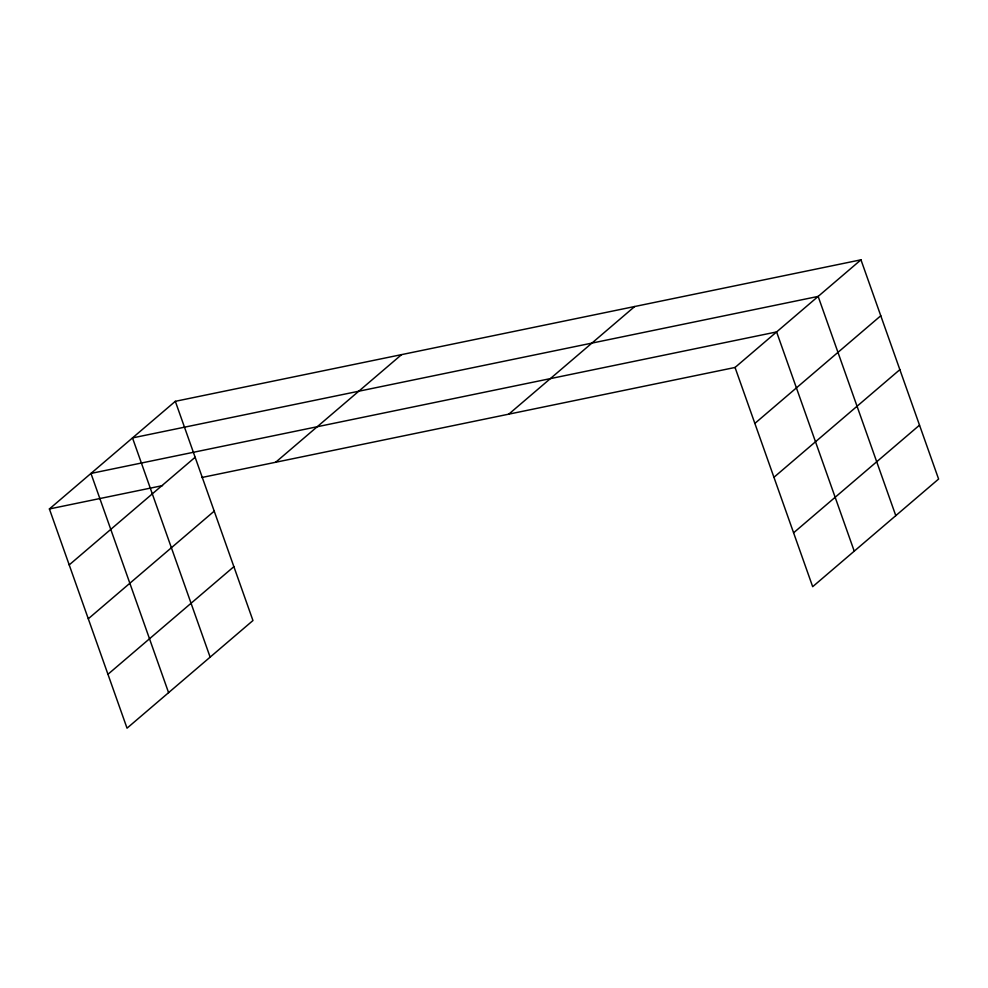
<?xml version="1.0" encoding="UTF-8"?>
<svg xmlns="http://www.w3.org/2000/svg" width="988" height="988" viewBox="0 0 988 988"><rect width="100%" height="100%" fill="white"/><g stroke="black" fill="none" stroke-linecap="round" stroke-linejoin="round"><path stroke-width="1.48" d="M175.321 401.313L252.953 620.538L127.032 728.181L49.4 508.956L175.321 401.313L860.968 259.819L938.6 479.044L812.679 586.687L735.047 367.462L860.968 259.819M69.209 564.901L195.13 457.271M88.29 618.784L214.211 511.142M275.664 462.261L401.585 354.618M107.951 674.298L233.872 566.667M508.783 414.157L634.704 306.515M754.869 423.407L880.777 315.765M773.95 477.29L899.858 369.648M793.599 532.804L919.519 425.161M49.4 508.956L162.538 485.614M201.75 477.513L735.047 367.462M895.783 515.637L818.15 296.412L132.503 437.919L210.135 657.144M854.237 551.156L776.605 331.931L90.958 473.437L168.59 692.662"/></g></svg>
